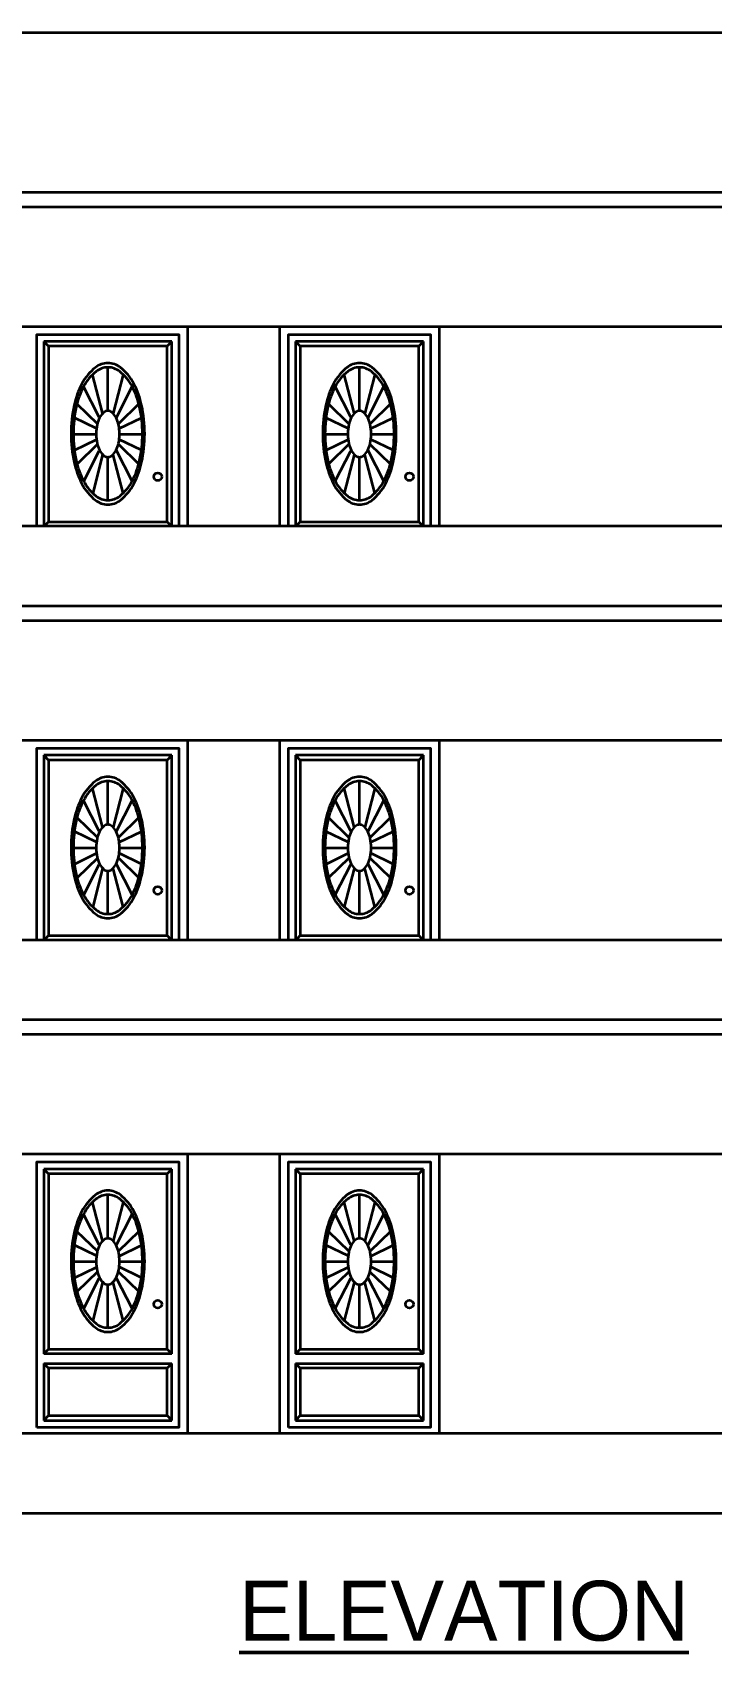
# Model space of a CAD drawing. Header units: metres. Extents: x 6102588 to 6102903, y -6660468 to -6660379.
# Drawn here: x 6102731.17 to 6102736.27, y -6660404.89 to -6660392.71 of the extents above; entities that cross this region are included whole.
import ezdxf

# ---------------------------------------------------------------- set-up
doc = ezdxf.new("R2010")
doc.units = ezdxf.units.M
doc.header["$LTSCALE"] = 500
doc.header["$MEASUREMENT"] = 0
doc.layers.get('0').update_dxf_attribs({"linetype": 'CONTINUOUS'})
doc.styles.get("Standard").update_dxf_attribs({"font": 'GOTHIC.TTF'})

msp = doc.modelspace()

# ---------------------------------------------------------------- linework, layer by layer
at = {"linetype": 'ByBlock', "lineweight": 35}
for p, q in [((6102718.77539, -6660392.71367), (6102755.39539, -6660392.71367)), ((6102718.77539, -6660393.91367), (6102750.27349, -6660393.91367)), ((6102718.77539, -6660394.02367), (6102750.46539, -6660394.02367)), ((6102718.77539, -6660394.92367), (6102752.0355, -6660394.92367)), ((6102732.33539, -6660396.42367), (6102732.33539, -6660394.92367)), ((6102733.02539, -6660396.42367), (6102733.02539, -6660394.92367)), ((6102734.22539, -6660396.42367), (6102734.22539, -6660394.92367)), ((6102718.77539, -6660396.42367), (6102755.39539, -6660396.42367)), ((6102718.77539, -6660397.02367), (6102750.27349, -6660397.02367)), ((6102718.77539, -6660397.13367), (6102750.46539, -6660397.13367)), ((6102718.77539, -6660398.03367), (6102752.0355, -6660398.03367)), ((6102732.33539, -6660399.53367), (6102732.33539, -6660398.03367)), ((6102733.02539, -6660399.53367), (6102733.02539, -6660398.03367)), ((6102734.22539, -6660399.53367), (6102734.22539, -6660398.03367)), ((6102718.77539, -6660399.53367), (6102755.39539, -6660399.53367)), ((6102718.77539, -6660400.13367), (6102750.27349, -6660400.13367)), ((6102718.77539, -6660400.24367), (6102750.46539, -6660400.24367)), ((6102726.23539, -6660401.14367), (6102752.0355, -6660401.14367)), ((6102732.33539, -6660403.24367), (6102732.33539, -6660401.14367)), ((6102733.02539, -6660403.24367), (6102733.02539, -6660401.14367)), ((6102734.22539, -6660403.24367), (6102734.22539, -6660401.14367)), ((6102718.77539, -6660403.24367), (6102755.39539, -6660403.24367)), ((6102718.77539, -6660403.84367), (6102755.39539, -6660403.84367))]:
    msp.add_line(p, q, dxfattribs=at)
at = {"lineweight": 35}
for p, q in [((6102732.21475, -6660395.03757), (6102731.25371, -6660395.03757)), ((6102731.25371, -6660395.03757), (6102731.25371, -6660396.42367)), ((6102731.25371, -6660395.03757), (6102731.28935, -6660395.07321)), ((6102732.17911, -6660395.07321), (6102731.28935, -6660395.07321)), ((6102731.28935, -6660395.07321), (6102731.28935, -6660396.39189)), ((6102732.17911, -6660395.07321), (6102732.21475, -6660395.03757)), ((6102732.17911, -6660396.39189), (6102732.17911, -6660395.07321)), ((6102732.21475, -6660396.42367), (6102732.21475, -6660395.03757)), ((6102734.10475, -6660395.03757), (6102733.14371, -6660395.03757)), ((6102733.14371, -6660395.03757), (6102733.14371, -6660396.42367)), ((6102733.14371, -6660395.03757), (6102733.17935, -6660395.07321)), ((6102734.06911, -6660395.07321), (6102733.17935, -6660395.07321)), ((6102733.17935, -6660395.07321), (6102733.17935, -6660396.39189)), ((6102734.06911, -6660395.07321), (6102734.10475, -6660395.03757)), ((6102734.06911, -6660396.39189), (6102734.06911, -6660395.07321)), ((6102734.10475, -6660396.42367), (6102734.10475, -6660395.03757)), ((6102731.7347, -6660395.55853), (6102731.7347, -6660395.23141)), ((6102733.6247, -6660395.55853), (6102733.6247, -6660395.23141)), ((6102731.69409, -6660395.57438), (6102731.61989, -6660395.28539)), ((6102731.84951, -6660395.28539), (6102731.77468, -6660395.57684)), ((6102733.58409, -6660395.57438), (6102733.50989, -6660395.28539)), ((6102733.73951, -6660395.28539), (6102733.66468, -6660395.57684)), ((6102731.6702, -6660395.60693), (6102731.55181, -6660395.37639)), ((6102731.79861, -6660395.6081), (6102731.91759, -6660395.37639)), ((6102733.5602, -6660395.60693), (6102733.44181, -6660395.37639)), ((6102733.68861, -6660395.6081), (6102733.80759, -6660395.37639)), ((6102731.6496, -6660395.69111), (6102731.48276, -6660395.60989)), ((6102731.50203, -6660395.506), (6102731.6554, -6660395.65533)), ((6102731.96737, -6660395.506), (6102731.81463, -6660395.65473)), ((6102731.81913, -6660395.69144), (6102731.98665, -6660395.60989)), ((6102733.5396, -6660395.69111), (6102733.37276, -6660395.60989)), ((6102733.39203, -6660395.506), (6102733.5454, -6660395.65533)), ((6102733.85737, -6660395.506), (6102733.70463, -6660395.65473)), ((6102733.70913, -6660395.69144), (6102733.87665, -6660395.60989)), ((6102731.47375, -6660395.73255), (6102731.64799, -6660395.73255)), ((6102731.48317, -6660395.855), (6102731.64985, -6660395.77386)), ((6102731.65547, -6660395.80969), (6102731.50274, -6660395.95841)), ((6102731.81315, -6660395.80893), (6102731.96667, -6660395.9584)), ((6102731.98623, -6660395.855), (6102731.81871, -6660395.77344)), ((6102731.82217, -6660395.73255), (6102731.99431, -6660395.73255)), ((6102733.36375, -6660395.73255), (6102733.53799, -6660395.73255)), ((6102733.37317, -6660395.855), (6102733.53985, -6660395.77386)), ((6102733.54547, -6660395.80969), (6102733.39274, -6660395.95841)), ((6102733.70315, -6660395.80893), (6102733.85667, -6660395.9584)), ((6102733.87623, -6660395.855), (6102733.70871, -6660395.77344)), ((6102733.71217, -6660395.73255), (6102733.88431, -6660395.73255)), ((6102731.5527, -6660396.08697), (6102731.67027, -6660395.85803)), ((6102731.69447, -6660395.88924), (6102731.62059, -6660396.17697)), ((6102731.7347, -6660396.23026), (6102731.7347, -6660395.90593)), ((6102731.84881, -6660396.17697), (6102731.77492, -6660395.8892)), ((6102731.91671, -6660396.08697), (6102731.79854, -6660395.85685)), ((6102733.4427, -6660396.08697), (6102733.56027, -6660395.85803)), ((6102733.58447, -6660395.88924), (6102733.51059, -6660396.17697)), ((6102733.6247, -6660396.23026), (6102733.6247, -6660395.90593)), ((6102733.73881, -6660396.17697), (6102733.66492, -6660395.8892)), ((6102733.80671, -6660396.08697), (6102733.68854, -6660395.85685)), ((6102731.28935, -6660396.39189), (6102731.25757, -6660396.42367)), ((6102731.28935, -6660396.39189), (6102732.17911, -6660396.39189)), ((6102732.17911, -6660396.39189), (6102732.17886, -6660396.39142)), ((6102732.21089, -6660396.42367), (6102732.17911, -6660396.39189)), ((6102733.17935, -6660396.39189), (6102733.14757, -6660396.42367)), ((6102733.17935, -6660396.39189), (6102734.06911, -6660396.39189)), ((6102734.06911, -6660396.39189), (6102734.06886, -6660396.39142)), ((6102734.10089, -6660396.42367), (6102734.06911, -6660396.39189)), ((6102732.21475, -6660398.14757), (6102731.25371, -6660398.14757)), ((6102731.25371, -6660398.14757), (6102731.25371, -6660399.53367)), ((6102731.25371, -6660398.14757), (6102731.28935, -6660398.18321)), ((6102732.17911, -6660398.18321), (6102732.21475, -6660398.14757)), ((6102732.21475, -6660399.53367), (6102732.21475, -6660398.14757)), ((6102734.10475, -6660398.14757), (6102733.14371, -6660398.14757)), ((6102733.14371, -6660398.14757), (6102733.14371, -6660399.53367)), ((6102733.14371, -6660398.14757), (6102733.17935, -6660398.18321)), ((6102734.06911, -6660398.18321), (6102734.10475, -6660398.14757)), ((6102734.10475, -6660399.53367), (6102734.10475, -6660398.14757)), ((6102732.17911, -6660398.18321), (6102731.28935, -6660398.18321)), ((6102731.28935, -6660398.18321), (6102731.28935, -6660399.50189)), ((6102732.17911, -6660399.50189), (6102732.17911, -6660398.18321)), ((6102734.06911, -6660398.18321), (6102733.17935, -6660398.18321)), ((6102733.17935, -6660398.18321), (6102733.17935, -6660399.50189)), ((6102734.06911, -6660399.50189), (6102734.06911, -6660398.18321)), ((6102731.69409, -6660398.68438), (6102731.61989, -6660398.39539)), ((6102731.7347, -6660398.66853), (6102731.7347, -6660398.34141)), ((6102731.84951, -6660398.39539), (6102731.77468, -6660398.68684)), ((6102733.58409, -6660398.68438), (6102733.50989, -6660398.39539)), ((6102733.6247, -6660398.66853), (6102733.6247, -6660398.34141)), ((6102733.73951, -6660398.39539), (6102733.66468, -6660398.68684)), ((6102731.6702, -6660398.71693), (6102731.55181, -6660398.48639)), ((6102731.79861, -6660398.7181), (6102731.91759, -6660398.48639)), ((6102733.5602, -6660398.71693), (6102733.44181, -6660398.48639)), ((6102733.68861, -6660398.7181), (6102733.80759, -6660398.48639)), ((6102731.50203, -6660398.616), (6102731.6554, -6660398.76533)), ((6102731.96737, -6660398.616), (6102731.81463, -6660398.76473)), ((6102733.39203, -6660398.616), (6102733.5454, -6660398.76533)), ((6102733.85737, -6660398.616), (6102733.70463, -6660398.76473)), ((6102731.6496, -6660398.80111), (6102731.48276, -6660398.71989)), ((6102731.81913, -6660398.80144), (6102731.98665, -6660398.71989)), ((6102733.5396, -6660398.80111), (6102733.37276, -6660398.71989)), ((6102733.70913, -6660398.80144), (6102733.87665, -6660398.71989)), ((6102731.47375, -6660398.84255), (6102731.64799, -6660398.84255)), ((6102731.48317, -6660398.965), (6102731.64985, -6660398.88386)), ((6102731.98623, -6660398.965), (6102731.81871, -6660398.88344)), ((6102731.82217, -6660398.84255), (6102731.99431, -6660398.84255)), ((6102733.36375, -6660398.84255), (6102733.53799, -6660398.84255)), ((6102733.37317, -6660398.965), (6102733.53985, -6660398.88386)), ((6102733.87623, -6660398.965), (6102733.70871, -6660398.88344)), ((6102733.71217, -6660398.84255), (6102733.88431, -6660398.84255)), ((6102731.65547, -6660398.91969), (6102731.50274, -6660399.06841)), ((6102731.5527, -6660399.19697), (6102731.67027, -6660398.96803)), ((6102731.69447, -6660398.99924), (6102731.62059, -6660399.28697)), ((6102731.7347, -6660399.34026), (6102731.7347, -6660399.01593)), ((6102731.84881, -6660399.28697), (6102731.77492, -6660398.9992)), ((6102731.91671, -6660399.19697), (6102731.79854, -6660398.96685)), ((6102731.81315, -6660398.91893), (6102731.96667, -6660399.0684)), ((6102733.54547, -6660398.91969), (6102733.39274, -6660399.06841)), ((6102733.4427, -6660399.19697), (6102733.56027, -6660398.96803)), ((6102733.58447, -6660398.99924), (6102733.51059, -6660399.28697)), ((6102733.6247, -6660399.34026), (6102733.6247, -6660399.01593)), ((6102733.73881, -6660399.28697), (6102733.66492, -6660398.9992)), ((6102733.80671, -6660399.19697), (6102733.68854, -6660398.96685)), ((6102733.70315, -6660398.91893), (6102733.85667, -6660399.0684)), ((6102731.28935, -6660399.50189), (6102731.25757, -6660399.53367)), ((6102731.28935, -6660399.50189), (6102732.17911, -6660399.50189)), ((6102732.17911, -6660399.50189), (6102732.17886, -6660399.50142)), ((6102732.21089, -6660399.53367), (6102732.17911, -6660399.50189)), ((6102733.17935, -6660399.50189), (6102733.14757, -6660399.53367)), ((6102733.17935, -6660399.50189), (6102734.06911, -6660399.50189)), ((6102734.06911, -6660399.50189), (6102734.06886, -6660399.50142)), ((6102734.10089, -6660399.53367), (6102734.06911, -6660399.50189)), ((6102732.21475, -6660401.25757), (6102731.25371, -6660401.25757)), ((6102731.25371, -6660401.25757), (6102731.25371, -6660402.64753)), ((6102731.25371, -6660401.25757), (6102731.28935, -6660401.29321)), ((6102732.17911, -6660401.29321), (6102731.28935, -6660401.29321)), ((6102731.28935, -6660401.29321), (6102731.28935, -6660402.61189)), ((6102732.17911, -6660401.29321), (6102732.21475, -6660401.25757)), ((6102732.17911, -6660402.61189), (6102732.17911, -6660401.29321)), ((6102732.21475, -6660402.64753), (6102732.21475, -6660401.25757)), ((6102734.10475, -6660401.25757), (6102733.14371, -6660401.25757)), ((6102733.14371, -6660401.25757), (6102733.14371, -6660402.64753)), ((6102733.14371, -6660401.25757), (6102733.17935, -6660401.29321)), ((6102734.06911, -6660401.29321), (6102733.17935, -6660401.29321)), ((6102733.17935, -6660401.29321), (6102733.17935, -6660402.61189)), ((6102734.06911, -6660401.29321), (6102734.10475, -6660401.25757)), ((6102734.06911, -6660402.61189), (6102734.06911, -6660401.29321)), ((6102734.10475, -6660402.64753), (6102734.10475, -6660401.25757)), ((6102731.7347, -6660401.77853), (6102731.7347, -6660401.45141)), ((6102733.6247, -6660401.77853), (6102733.6247, -6660401.45141)), ((6102731.69409, -6660401.79438), (6102731.61989, -6660401.50539)), ((6102731.84951, -6660401.50539), (6102731.77468, -6660401.79684)), ((6102733.58409, -6660401.79438), (6102733.50989, -6660401.50539)), ((6102733.73951, -6660401.50539), (6102733.66468, -6660401.79684)), ((6102731.6702, -6660401.82693), (6102731.55181, -6660401.59639)), ((6102731.79861, -6660401.8281), (6102731.91759, -6660401.59639)), ((6102733.5602, -6660401.82693), (6102733.44181, -6660401.59639)), ((6102733.68861, -6660401.8281), (6102733.80759, -6660401.59639)), ((6102731.50203, -6660401.726), (6102731.6554, -6660401.87533)), ((6102731.96737, -6660401.726), (6102731.81463, -6660401.87473)), ((6102733.39203, -6660401.726), (6102733.5454, -6660401.87533)), ((6102733.85737, -6660401.726), (6102733.70463, -6660401.87473)), ((6102731.6496, -6660401.91111), (6102731.48276, -6660401.82989)), ((6102731.81913, -6660401.91144), (6102731.98665, -6660401.82989)), ((6102733.5396, -6660401.91111), (6102733.37276, -6660401.82989)), ((6102733.70913, -6660401.91144), (6102733.87665, -6660401.82989)), ((6102731.47375, -6660401.95255), (6102731.64799, -6660401.95255)), ((6102731.48317, -6660402.075), (6102731.64985, -6660401.99386)), ((6102731.65547, -6660402.02969), (6102731.50274, -6660402.17841)), ((6102731.81315, -6660402.02893), (6102731.96667, -6660402.1784)), ((6102731.98623, -6660402.075), (6102731.81871, -6660401.99344)), ((6102731.82217, -6660401.95255), (6102731.99431, -6660401.95255)), ((6102733.36375, -6660401.95255), (6102733.53799, -6660401.95255)), ((6102733.37317, -6660402.075), (6102733.53985, -6660401.99386)), ((6102733.54547, -6660402.02969), (6102733.39274, -6660402.17841)), ((6102733.70315, -6660402.02893), (6102733.85667, -6660402.1784)), ((6102733.87623, -6660402.075), (6102733.70871, -6660401.99344)), ((6102733.71217, -6660401.95255), (6102733.88431, -6660401.95255)), ((6102731.5527, -6660402.30697), (6102731.67027, -6660402.07803)), ((6102731.69447, -6660402.10924), (6102731.62059, -6660402.39697)), ((6102731.7347, -6660402.45026), (6102731.7347, -6660402.12593)), ((6102731.84881, -6660402.39697), (6102731.77492, -6660402.1092)), ((6102731.91671, -6660402.30697), (6102731.79854, -6660402.07685)), ((6102733.4427, -6660402.30697), (6102733.56027, -6660402.07803)), ((6102733.58447, -6660402.10924), (6102733.51059, -6660402.39697)), ((6102733.6247, -6660402.45026), (6102733.6247, -6660402.12593)), ((6102733.73881, -6660402.39697), (6102733.66492, -6660402.1092)), ((6102733.80671, -6660402.30697), (6102733.68854, -6660402.07685)), ((6102731.28935, -6660402.61189), (6102731.25371, -6660402.64753)), ((6102732.21475, -6660402.64753), (6102731.25371, -6660402.64753)), ((6102731.28935, -6660402.61189), (6102732.17911, -6660402.61189)), ((6102732.17911, -6660402.61189), (6102732.17886, -6660402.61142)), ((6102732.21475, -6660402.64753), (6102732.17911, -6660402.61189)), ((6102733.17935, -6660402.61189), (6102733.14371, -6660402.64753)), ((6102734.10475, -6660402.64753), (6102733.14371, -6660402.64753)), ((6102733.17935, -6660402.61189), (6102734.06911, -6660402.61189)), ((6102734.06911, -6660402.61189), (6102734.06886, -6660402.61142)), ((6102734.10475, -6660402.64753), (6102734.06911, -6660402.61189)), ((6102731.25371, -6660402.71881), (6102732.21475, -6660402.71881)), ((6102731.25371, -6660402.71881), (6102731.25371, -6660403.14649)), ((6102731.25371, -6660402.71881), (6102731.28935, -6660402.75445)), ((6102732.17911, -6660402.75445), (6102731.28935, -6660402.75445)), ((6102731.28935, -6660402.75445), (6102731.28935, -6660403.11085)), ((6102732.17911, -6660402.75445), (6102732.21475, -6660402.71881)), ((6102732.17911, -6660403.11085), (6102732.17911, -6660402.75445)), ((6102732.21475, -6660403.14649), (6102732.21475, -6660402.71881)), ((6102733.14371, -6660402.71881), (6102734.10475, -6660402.71881)), ((6102733.14371, -6660402.71881), (6102733.14371, -6660403.14649)), ((6102733.14371, -6660402.71881), (6102733.17935, -6660402.75445)), ((6102734.06911, -6660402.75445), (6102733.17935, -6660402.75445)), ((6102733.17935, -6660402.75445), (6102733.17935, -6660403.11085)), ((6102734.06911, -6660402.75445), (6102734.10475, -6660402.71881)), ((6102734.06911, -6660403.11085), (6102734.06911, -6660402.75445)), ((6102734.10475, -6660403.14649), (6102734.10475, -6660402.71881)), ((6102731.28935, -6660403.11085), (6102731.25371, -6660403.14649)), ((6102731.25371, -6660403.14649), (6102732.21475, -6660403.14649)), ((6102731.28935, -6660403.11085), (6102732.17911, -6660403.11085)), ((6102732.21475, -6660403.14649), (6102732.17911, -6660403.11085)), ((6102733.17935, -6660403.11085), (6102733.14371, -6660403.14649)), ((6102733.14371, -6660403.14649), (6102734.10475, -6660403.14649)), ((6102733.17935, -6660403.11085), (6102734.06911, -6660403.11085)), ((6102734.10475, -6660403.14649), (6102734.06911, -6660403.11085))]:
    msp.add_line(p, q, dxfattribs=at)
for points in [[(6102731.20025, -6660396.42367), (6102731.20025, -6660394.98411), (6102732.26821, -6660394.98411), (6102732.26821, -6660396.42367)], [(6102733.09025, -6660396.42367), (6102733.09025, -6660394.98411), (6102734.15821, -6660394.98411), (6102734.15821, -6660396.42367)], [(6102731.20025, -6660399.53367), (6102731.20025, -6660398.09411), (6102732.26821, -6660398.09411), (6102732.26821, -6660399.53367)], [(6102733.09025, -6660399.53367), (6102733.09025, -6660398.09411), (6102734.15821, -6660398.09411), (6102734.15821, -6660399.53367)]]:
    msp.add_lwpolyline(points, dxfattribs=at)
at = {"linetype": 'Continuous', "lineweight": 35}
for points in [[(6102731.7347, -6660396.26217, 0.16980666), (6102731.82908, -6660396.22917, 0.10503567), (6102731.93002, -6660396.10653, 0.06692463), (6102731.9881, -6660395.94531, 0.05306965), (6102732.01093, -6660395.73078, 0.05306965), (6102731.9881, -6660395.51626, 0.06692463), (6102731.93002, -6660395.35504, 0.10503567), (6102731.82908, -6660395.2324, 0.16980666), (6102731.7347, -6660395.1994, 0.16980666), (6102731.64033, -6660395.2324, 0.10503567), (6102731.53938, -6660395.35504, 0.06692463), (6102731.48131, -6660395.51626, 0.05306965), (6102731.45848, -6660395.73078, 0.05306965), (6102731.48131, -6660395.94531, 0.06692463), (6102731.53938, -6660396.10653, 0.10503567), (6102731.64033, -6660396.22917, 0.16980666)], [(6102731.7347, -6660396.23026, 0.16980666), (6102731.8234, -6660396.19925, 0.10503567), (6102731.91828, -6660396.08399, 0.06692463), (6102731.97285, -6660395.93246, 0.05306965), (6102731.99431, -6660395.73084, 0.05306965), (6102731.97285, -6660395.52922, 0.06692463), (6102731.91828, -6660395.37769, 0.10503567), (6102731.8234, -6660395.26243, 0.16980666), (6102731.7347, -6660395.23141, 0.16980666), (6102731.646, -6660395.26243, 0.10503567), (6102731.55113, -6660395.37769, 0.06692463), (6102731.49655, -6660395.52922, 0.05306965), (6102731.47509, -6660395.73084, 0.05306965), (6102731.49655, -6660395.93246, 0.06692463), (6102731.55113, -6660396.08399, 0.10503567), (6102731.646, -6660396.19925, 0.16980666)], [(6102733.6247, -6660396.26217, 0.16980666), (6102733.71908, -6660396.22917, 0.10503567), (6102733.82002, -6660396.10653, 0.06692463), (6102733.8781, -6660395.94531, 0.05306965), (6102733.90093, -6660395.73078, 0.05306965), (6102733.8781, -6660395.51626, 0.06692463), (6102733.82002, -6660395.35504, 0.10503567), (6102733.71908, -6660395.2324, 0.16980666), (6102733.6247, -6660395.1994, 0.16980666), (6102733.53033, -6660395.2324, 0.10503567), (6102733.42938, -6660395.35504, 0.06692463), (6102733.37131, -6660395.51626, 0.05306965), (6102733.34848, -6660395.73078, 0.05306965), (6102733.37131, -6660395.94531, 0.06692463), (6102733.42938, -6660396.10653, 0.10503567), (6102733.53033, -6660396.22917, 0.16980666)], [(6102733.6247, -6660396.23026, 0.16980666), (6102733.7134, -6660396.19925, 0.10503567), (6102733.80828, -6660396.08399, 0.06692463), (6102733.86285, -6660395.93246, 0.05306965), (6102733.88431, -6660395.73084, 0.05306965), (6102733.86285, -6660395.52922, 0.06692463), (6102733.80828, -6660395.37769, 0.10503567), (6102733.7134, -6660395.26243, 0.16980666), (6102733.6247, -6660395.23141, 0.16980666), (6102733.536, -6660395.26243, 0.10503567), (6102733.44113, -6660395.37769, 0.06692463), (6102733.38655, -6660395.52922, 0.05306965), (6102733.36509, -6660395.73084, 0.05306965), (6102733.38655, -6660395.93246, 0.06692463), (6102733.44113, -6660396.08399, 0.10503567), (6102733.536, -6660396.19925, 0.16980666)], [(6102731.7347, -6660395.90593, 0.17381768), (6102731.76438, -6660395.8953, 0.10436263), (6102731.79655, -6660395.85506, 0.06530306), (6102731.81492, -6660395.80246, 0.0514495), (6102731.82217, -6660395.73223, 0.0514495), (6102731.81492, -6660395.662, 0.06530306), (6102731.79655, -6660395.6094, 0.10436263), (6102731.76438, -6660395.56916, 0.17381768), (6102731.7347, -6660395.55853, 0.17381768), (6102731.70503, -6660395.56916, 0.10436263), (6102731.67286, -6660395.6094, 0.06530306), (6102731.65448, -6660395.662, 0.0514495), (6102731.64724, -6660395.73223, 0.0514495), (6102731.65448, -6660395.80246, 0.06530306), (6102731.67286, -6660395.85506, 0.10436263), (6102731.70503, -6660395.8953, 0.17381768)], [(6102733.6247, -6660395.90593, 0.17381768), (6102733.65438, -6660395.8953, 0.10436263), (6102733.68655, -6660395.85506, 0.06530306), (6102733.70492, -6660395.80246, 0.0514495), (6102733.71217, -6660395.73223, 0.0514495), (6102733.70492, -6660395.662, 0.06530306), (6102733.68655, -6660395.6094, 0.10436263), (6102733.65438, -6660395.56916, 0.17381768), (6102733.6247, -6660395.55853, 0.17381768), (6102733.59503, -6660395.56916, 0.10436263), (6102733.56286, -6660395.6094, 0.06530306), (6102733.54448, -6660395.662, 0.0514495), (6102733.53724, -6660395.73223, 0.0514495), (6102733.54448, -6660395.80246, 0.06530306), (6102733.56286, -6660395.85506, 0.10436263), (6102733.59503, -6660395.8953, 0.17381768)], [(6102731.7347, -6660399.37217, 0.16980666), (6102731.82908, -6660399.33917, 0.10503567), (6102731.93002, -6660399.21653, 0.06692463), (6102731.9881, -6660399.05531, 0.05306965), (6102732.01093, -6660398.84078, 0.05306965), (6102731.9881, -6660398.62626, 0.06692463), (6102731.93002, -6660398.46504, 0.10503567), (6102731.82908, -6660398.3424, 0.16980666), (6102731.7347, -6660398.3094, 0.16980666), (6102731.64033, -6660398.3424, 0.10503567), (6102731.53938, -6660398.46504, 0.06692463), (6102731.48131, -6660398.62626, 0.05306965), (6102731.45848, -6660398.84078, 0.05306965), (6102731.48131, -6660399.05531, 0.06692463), (6102731.53938, -6660399.21653, 0.10503567), (6102731.64033, -6660399.33917, 0.16980666)], [(6102731.7347, -6660399.34026, 0.16980666), (6102731.8234, -6660399.30925, 0.10503567), (6102731.91828, -6660399.19399, 0.06692463), (6102731.97285, -6660399.04246, 0.05306965), (6102731.99431, -6660398.84084, 0.05306965), (6102731.97285, -6660398.63922, 0.06692463), (6102731.91828, -6660398.48769, 0.10503567), (6102731.8234, -6660398.37243, 0.16980666), (6102731.7347, -6660398.34141, 0.16980666), (6102731.646, -6660398.37243, 0.10503567), (6102731.55113, -6660398.48769, 0.06692463), (6102731.49655, -6660398.63922, 0.05306965), (6102731.47509, -6660398.84084, 0.05306965), (6102731.49655, -6660399.04246, 0.06692463), (6102731.55113, -6660399.19399, 0.10503567), (6102731.646, -6660399.30925, 0.16980666)], [(6102733.6247, -6660399.37217, 0.16980666), (6102733.71908, -6660399.33917, 0.10503567), (6102733.82002, -6660399.21653, 0.06692463), (6102733.8781, -6660399.05531, 0.05306965), (6102733.90093, -6660398.84078, 0.05306965), (6102733.8781, -6660398.62626, 0.06692463), (6102733.82002, -6660398.46504, 0.10503567), (6102733.71908, -6660398.3424, 0.16980666), (6102733.6247, -6660398.3094, 0.16980666), (6102733.53033, -6660398.3424, 0.10503567), (6102733.42938, -6660398.46504, 0.06692463), (6102733.37131, -6660398.62626, 0.05306965), (6102733.34848, -6660398.84078, 0.05306965), (6102733.37131, -6660399.05531, 0.06692463), (6102733.42938, -6660399.21653, 0.10503567), (6102733.53033, -6660399.33917, 0.16980666)], [(6102733.6247, -6660399.34026, 0.16980666), (6102733.7134, -6660399.30925, 0.10503567), (6102733.80828, -6660399.19399, 0.06692463), (6102733.86285, -6660399.04246, 0.05306965), (6102733.88431, -6660398.84084, 0.05306965), (6102733.86285, -6660398.63922, 0.06692463), (6102733.80828, -6660398.48769, 0.10503567), (6102733.7134, -6660398.37243, 0.16980666), (6102733.6247, -6660398.34141, 0.16980666), (6102733.536, -6660398.37243, 0.10503567), (6102733.44113, -6660398.48769, 0.06692463), (6102733.38655, -6660398.63922, 0.05306965), (6102733.36509, -6660398.84084, 0.05306965), (6102733.38655, -6660399.04246, 0.06692463), (6102733.44113, -6660399.19399, 0.10503567), (6102733.536, -6660399.30925, 0.16980666)], [(6102731.7347, -6660399.01593, 0.17381768), (6102731.76438, -6660399.0053, 0.10436263), (6102731.79655, -6660398.96506, 0.06530306), (6102731.81492, -6660398.91246, 0.0514495), (6102731.82217, -6660398.84223, 0.0514495), (6102731.81492, -6660398.772, 0.06530306), (6102731.79655, -6660398.7194, 0.10436263), (6102731.76438, -6660398.67916, 0.17381768), (6102731.7347, -6660398.66853, 0.17381768), (6102731.70503, -6660398.67916, 0.10436263), (6102731.67286, -6660398.7194, 0.06530306), (6102731.65448, -6660398.772, 0.0514495), (6102731.64724, -6660398.84223, 0.0514495), (6102731.65448, -6660398.91246, 0.06530306), (6102731.67286, -6660398.96506, 0.10436263), (6102731.70503, -6660399.0053, 0.17381768)], [(6102733.6247, -6660399.01593, 0.17381768), (6102733.65438, -6660399.0053, 0.10436263), (6102733.68655, -6660398.96506, 0.06530306), (6102733.70492, -6660398.91246, 0.0514495), (6102733.71217, -6660398.84223, 0.0514495), (6102733.70492, -6660398.772, 0.06530306), (6102733.68655, -6660398.7194, 0.10436263), (6102733.65438, -6660398.67916, 0.17381768), (6102733.6247, -6660398.66853, 0.17381768), (6102733.59503, -6660398.67916, 0.10436263), (6102733.56286, -6660398.7194, 0.06530306), (6102733.54448, -6660398.772, 0.0514495), (6102733.53724, -6660398.84223, 0.0514495), (6102733.54448, -6660398.91246, 0.06530306), (6102733.56286, -6660398.96506, 0.10436263), (6102733.59503, -6660399.0053, 0.17381768)], [(6102731.7347, -6660402.48217, 0.16980666), (6102731.82908, -6660402.44917, 0.10503567), (6102731.93002, -6660402.32653, 0.06692463), (6102731.9881, -6660402.16531, 0.05306965), (6102732.01093, -6660401.95078, 0.05306965), (6102731.9881, -6660401.73626, 0.06692463), (6102731.93002, -6660401.57504, 0.10503567), (6102731.82908, -6660401.4524, 0.16980666), (6102731.7347, -6660401.4194, 0.16980666), (6102731.64033, -6660401.4524, 0.10503567), (6102731.53938, -6660401.57504, 0.06692463), (6102731.48131, -6660401.73626, 0.05306965), (6102731.45848, -6660401.95078, 0.05306965), (6102731.48131, -6660402.16531, 0.06692463), (6102731.53938, -6660402.32653, 0.10503567), (6102731.64033, -6660402.44917, 0.16980666)], [(6102731.7347, -6660402.45026, 0.16980666), (6102731.8234, -6660402.41925, 0.10503567), (6102731.91828, -6660402.30399, 0.06692463), (6102731.97285, -6660402.15246, 0.05306965), (6102731.99431, -6660401.95084, 0.05306965), (6102731.97285, -6660401.74922, 0.06692463), (6102731.91828, -6660401.59769, 0.10503567), (6102731.8234, -6660401.48243, 0.16980666), (6102731.7347, -6660401.45141, 0.16980666), (6102731.646, -6660401.48243, 0.10503567), (6102731.55113, -6660401.59769, 0.06692463), (6102731.49655, -6660401.74922, 0.05306965), (6102731.47509, -6660401.95084, 0.05306965), (6102731.49655, -6660402.15246, 0.06692463), (6102731.55113, -6660402.30399, 0.10503567), (6102731.646, -6660402.41925, 0.16980666)], [(6102733.6247, -6660402.48217, 0.16980666), (6102733.71908, -6660402.44917, 0.10503567), (6102733.82002, -6660402.32653, 0.06692463), (6102733.8781, -6660402.16531, 0.05306965), (6102733.90093, -6660401.95078, 0.05306965), (6102733.8781, -6660401.73626, 0.06692463), (6102733.82002, -6660401.57504, 0.10503567), (6102733.71908, -6660401.4524, 0.16980666), (6102733.6247, -6660401.4194, 0.16980666), (6102733.53033, -6660401.4524, 0.10503567), (6102733.42938, -6660401.57504, 0.06692463), (6102733.37131, -6660401.73626, 0.05306965), (6102733.34848, -6660401.95078, 0.05306965), (6102733.37131, -6660402.16531, 0.06692463), (6102733.42938, -6660402.32653, 0.10503567), (6102733.53033, -6660402.44917, 0.16980666)], [(6102733.6247, -6660402.45026, 0.16980666), (6102733.7134, -6660402.41925, 0.10503567), (6102733.80828, -6660402.30399, 0.06692463), (6102733.86285, -6660402.15246, 0.05306965), (6102733.88431, -6660401.95084, 0.05306965), (6102733.86285, -6660401.74922, 0.06692463), (6102733.80828, -6660401.59769, 0.10503567), (6102733.7134, -6660401.48243, 0.16980666), (6102733.6247, -6660401.45141, 0.16980666), (6102733.536, -6660401.48243, 0.10503567), (6102733.44113, -6660401.59769, 0.06692463), (6102733.38655, -6660401.74922, 0.05306965), (6102733.36509, -6660401.95084, 0.05306965), (6102733.38655, -6660402.15246, 0.06692463), (6102733.44113, -6660402.30399, 0.10503567), (6102733.536, -6660402.41925, 0.16980666)], [(6102731.7347, -6660402.12593, 0.17381768), (6102731.76438, -6660402.1153, 0.10436263), (6102731.79655, -6660402.07506, 0.06530306), (6102731.81492, -6660402.02246, 0.0514495), (6102731.82217, -6660401.95223, 0.0514495), (6102731.81492, -6660401.882, 0.06530306), (6102731.79655, -6660401.8294, 0.10436263), (6102731.76438, -6660401.78916, 0.17381768), (6102731.7347, -6660401.77853, 0.17381768), (6102731.70503, -6660401.78916, 0.10436263), (6102731.67286, -6660401.8294, 0.06530306), (6102731.65448, -6660401.882, 0.0514495), (6102731.64724, -6660401.95223, 0.0514495), (6102731.65448, -6660402.02246, 0.06530306), (6102731.67286, -6660402.07506, 0.10436263), (6102731.70503, -6660402.1153, 0.17381768)], [(6102733.6247, -6660402.12593, 0.17381768), (6102733.65438, -6660402.1153, 0.10436263), (6102733.68655, -6660402.07506, 0.06530306), (6102733.70492, -6660402.02246, 0.0514495), (6102733.71217, -6660401.95223, 0.0514495), (6102733.70492, -6660401.882, 0.06530306), (6102733.68655, -6660401.8294, 0.10436263), (6102733.65438, -6660401.78916, 0.17381768), (6102733.6247, -6660401.77853, 0.17381768), (6102733.59503, -6660401.78916, 0.10436263), (6102733.56286, -6660401.8294, 0.06530306), (6102733.54448, -6660401.882, 0.0514495), (6102733.53724, -6660401.95223, 0.0514495), (6102733.54448, -6660402.02246, 0.06530306), (6102733.56286, -6660402.07506, 0.10436263), (6102733.59503, -6660402.1153, 0.17381768)]]:
    msp.add_lwpolyline(points, format="xyb", close=True, dxfattribs=at)
at = {"lineweight": 35}
for points in [[(6102731.20025, -6660403.19995), (6102731.20025, -6660401.20411), (6102732.26821, -6660401.20411), (6102732.26821, -6660403.19995)], [(6102733.09025, -6660403.19995), (6102733.09025, -6660401.20411), (6102734.15821, -6660401.20411), (6102734.15821, -6660403.19995)]]:
    msp.add_lwpolyline(points, close=True, dxfattribs=at)
for centre in [(6102732.10927, -6660396.05331), (6102733.99927, -6660396.05331), (6102732.10927, -6660399.16331), (6102733.99927, -6660399.16331), (6102732.10927, -6660402.27331), (6102733.99927, -6660402.27331)]:
    msp.add_circle(centre, 0.0297, dxfattribs=at)
for p in [(6102732.17911, -6660395.07321), (6102734.06911, -6660395.07321), (6102732.17911, -6660398.18321), (6102734.06911, -6660398.18321), (6102732.17911, -6660401.29321), (6102734.06911, -6660401.29321)]:
    msp.add_point(p, dxfattribs=at)

# ---------------------------------------------------------------- texts
at = {"linetype": 'ByBlock', "lineweight": 50, "insert": (6102734.40977, -6660404.58043), "char_height": 0.45, "width": 11.006698, "attachment_point": 5}
msp.add_mtext('{\\LELEVATION}', dxfattribs=at)

doc.saveas('drawing.dxf')
